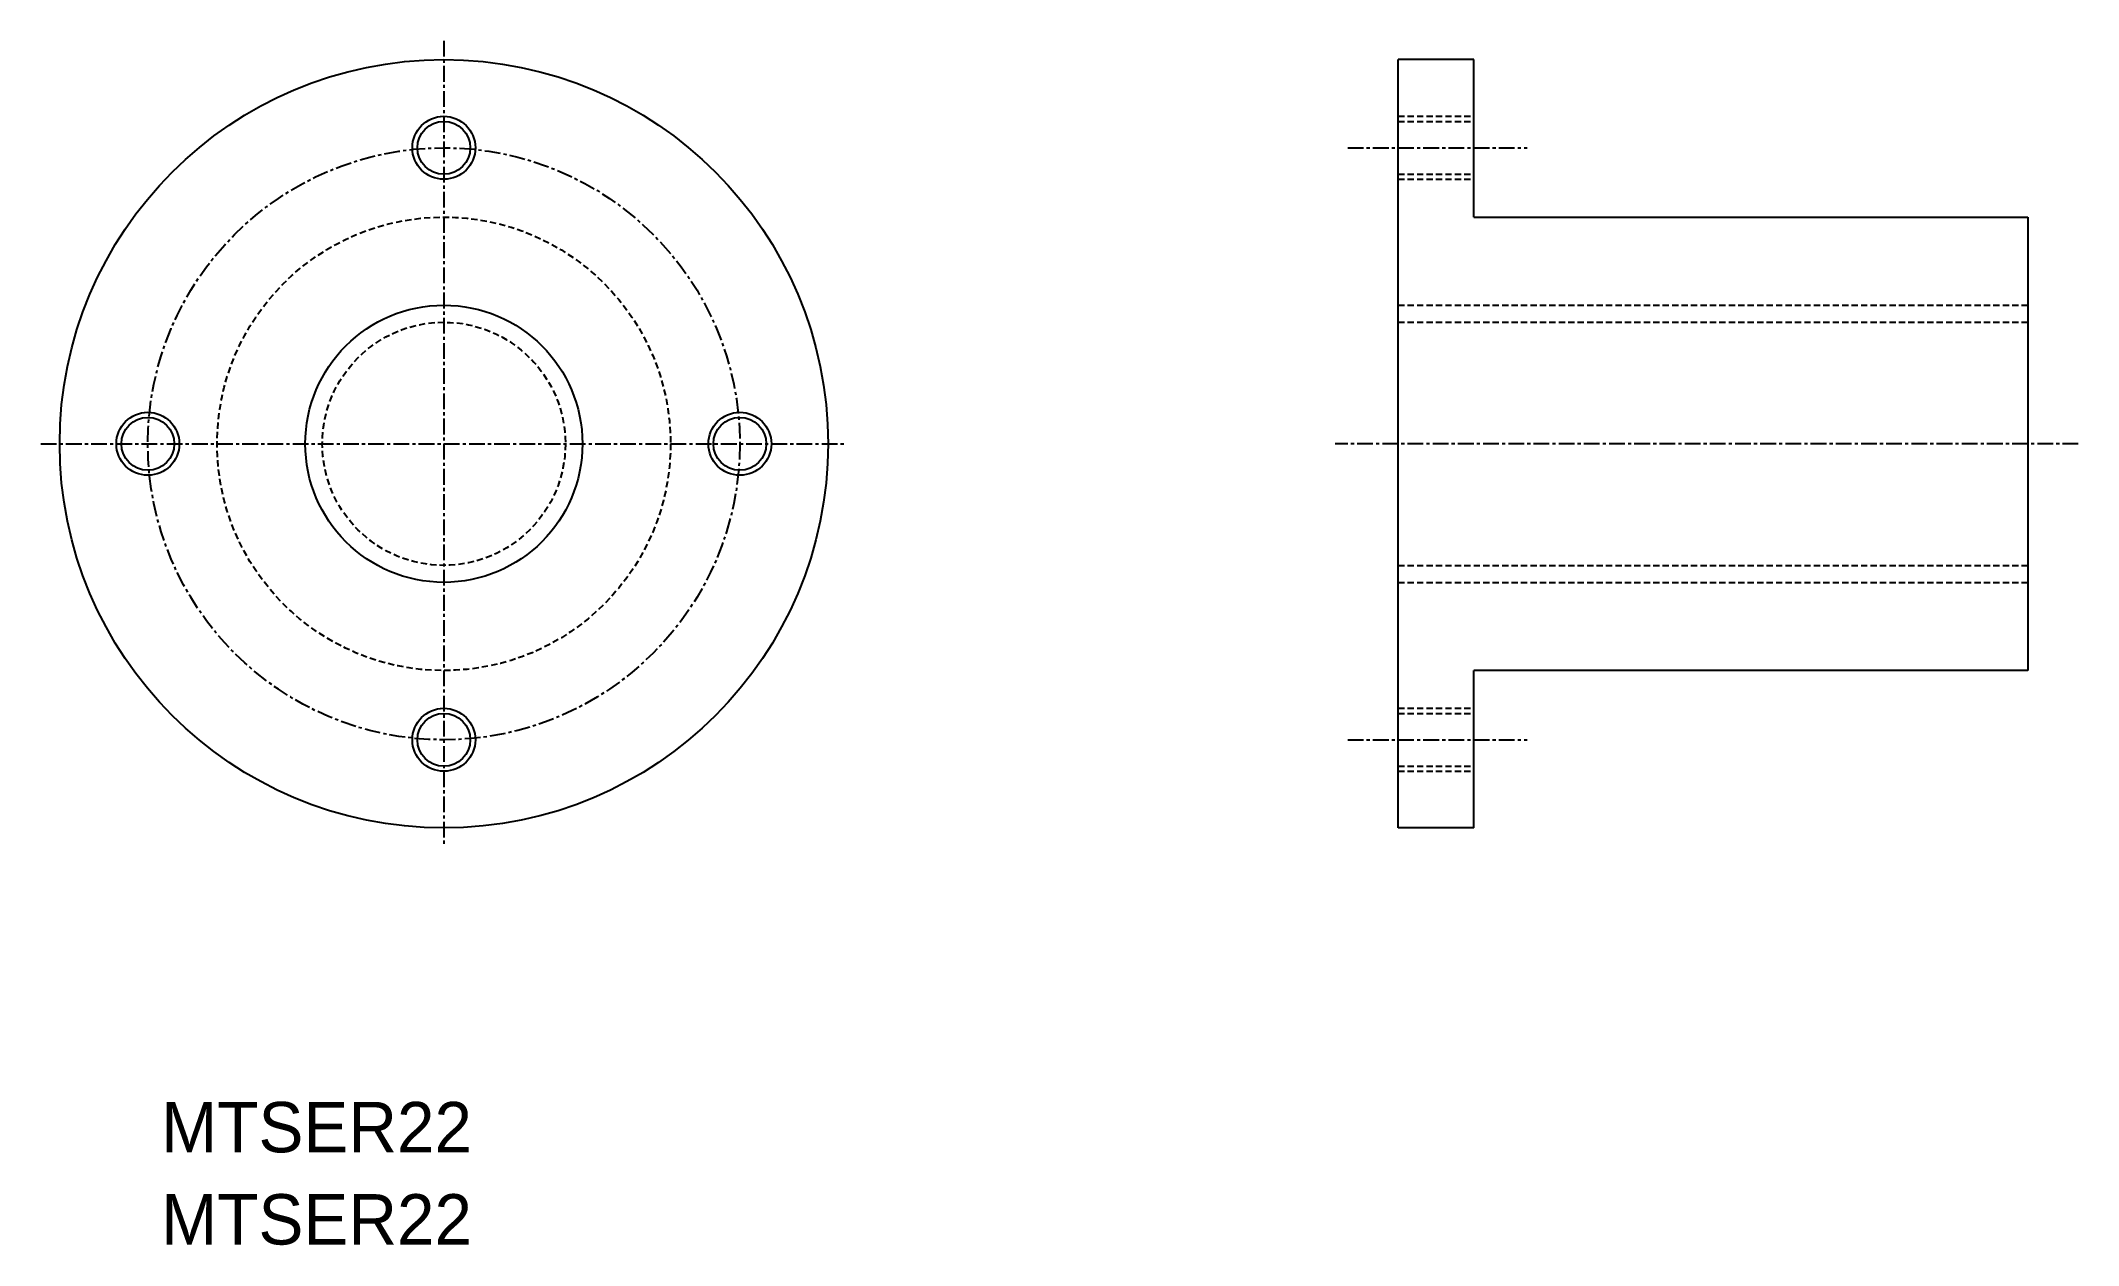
# Model space of a CAD drawing. Extents: x 434 to 596, y 140 to 236.
import ezdxf

# ---------------------------------------------------------------- set-up
doc = ezdxf.new("R2010")
doc.units = 0
doc.linetypes.add('CENTER', pattern=[2, 1.25, -0.25, 0.25, -0.25])
doc.linetypes.add('DASHED', pattern=[0.75, 0.5, -0.25])
doc.layers.get('0').update_dxf_attribs({"linetype": 'CONTINUOUS'})
doc.layers.add('CENTER', color=1, linetype='CENTER')

msp = doc.modelspace()

# ---------------------------------------------------------------- linework, layer by layer
at = {"color": 7, "linetype": 'CONTINUOUS'}
for p, q in [((542.16, 173.15), (542.16, 234.15)), ((548.16, 234.15), (542.16, 234.15)), ((548.16, 221.65), (548.16, 234.15)), ((548.16, 221.65), (592.16, 221.65)), ((592.16, 221.65), (592.16, 185.65)), ((592.16, 185.65), (548.16, 185.65)), ((548.16, 173.15), (548.16, 185.65)), ((548.16, 173.15), (542.16, 173.15))]:
    msp.add_line(p, q, dxfattribs=at)
at = {"color": 3, "linetype": 'DASHED'}
for p, q in [((542.16, 229.65), (548.16, 229.65)), ((542.16, 229.25), (548.16, 229.25)), ((542.16, 225.05), (548.16, 225.05)), ((542.16, 224.65), (548.16, 224.65)), ((542.16, 214.65), (592.16, 214.65)), ((542.16, 213.3), (592.16, 213.3)), ((542.16, 194), (592.16, 194)), ((542.16, 192.65), (592.16, 192.65)), ((542.16, 182.65), (548.16, 182.65)), ((542.16, 182.25), (548.16, 182.25)), ((542.16, 178.05), (548.16, 178.05)), ((542.16, 177.65), (548.16, 177.65))]:
    msp.add_line(p, q, dxfattribs=at)
at = {"color": 7, "linetype": 'CONTINUOUS'}
for centre, radius in [((466.4, 203.65), 30.5), ((466.4, 227.15), 2.1), ((466.4, 203.65), 11), ((442.9, 203.65), 2.1), ((489.9, 203.65), 2.1), ((466.4, 180.15), 2.1)]:
    msp.add_circle(centre, radius, dxfattribs=at)
at = {"color": 3, "linetype": 'CONTINUOUS'}
for centre in [(466.4, 227.15), (442.9, 203.65), (489.9, 203.65), (466.4, 180.15)]:
    msp.add_circle(centre, 2.5, dxfattribs=at)
at = {"color": 3, "linetype": 'DASHED'}
for radius in [18, 9.65]:
    msp.add_circle((466.4, 203.65), radius, dxfattribs=at)
at = {"layer": 'CENTER', "color": 1, "linetype": 'CENTER'}
for p, q in [((466.4, 235.65), (466.4, 171.65)), ((538.16, 227.15), (552.4, 227.15)), ((434.4, 203.65), (498.4, 203.65)), ((596.16, 203.65), (537.16, 203.65)), ((538.16, 180.15), (552.4, 180.15))]:
    msp.add_line(p, q, dxfattribs=at)
msp.add_circle((466.4, 203.65), 23.5, dxfattribs=at)

# ---------------------------------------------------------------- texts
at = {"color": 7, "linetype": 'CONTINUOUS'}
for p in [(443.96, 147.4), (443.96, 140.08)]:
    msp.add_text('MTSER22', height=4, dxfattribs=at).set_placement(p)

doc.saveas('drawing.dxf')
